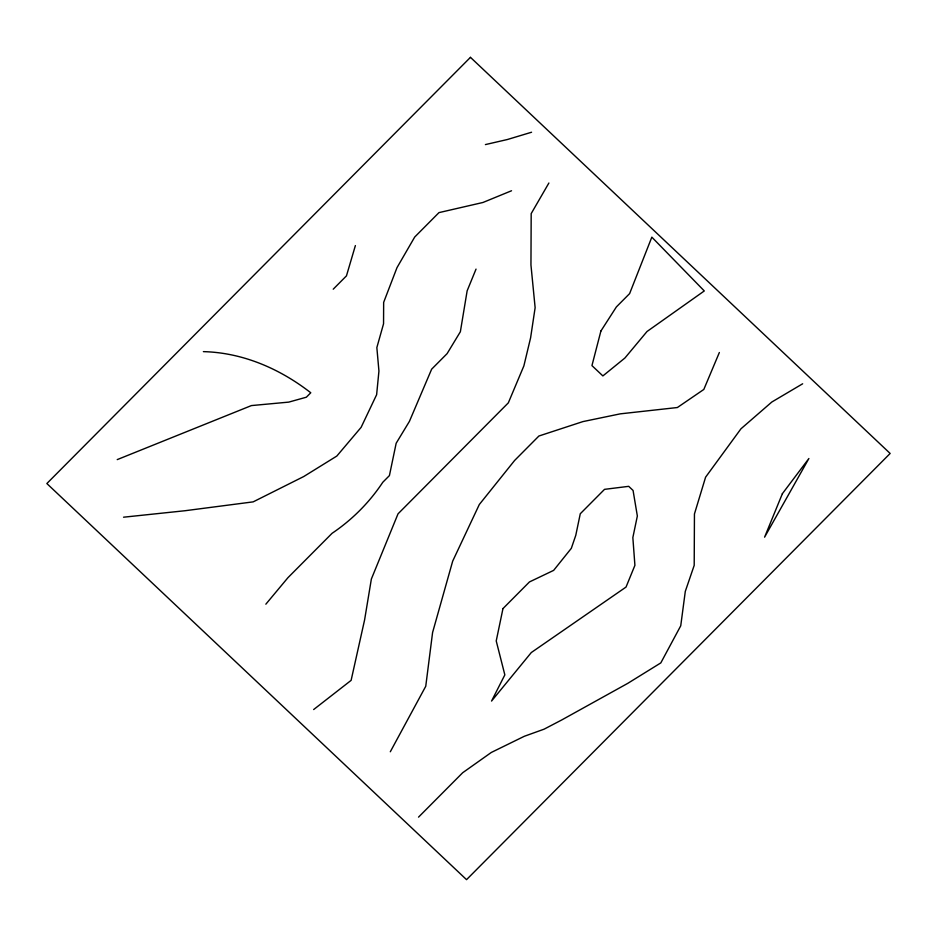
<?xml version="1.0" encoding="UTF-8"?>
<svg xmlns="http://www.w3.org/2000/svg" width="937" height="937" viewBox="0 0 937 937"><rect width="100%" height="100%" fill="white"/><g stroke="black" fill="none" stroke-linecap="round" stroke-linejoin="round"><path stroke-width="1.41" d="M355.381 245.576L346.456 275.865L333.221 289.193M476.031 269.106L467.141 290.833L460.36 331.757L447.09 353.647L431.641 369.178L409.434 421.357L396.164 443.248L389.417 475.598L382.8 482.262A178.03 169.702 -29.6 0 1 332.061 533.317L287.928 577.707L265.85 604.189M719.358 352.499L703.816 389.452L677.381 407.525L620.259 413.849L582.896 421.603L538.916 436.01L514.647 460.43L479.311 504.516L452.688 561.134L432.589 632.498L425.749 686.271L390.307 751.767M548.895 183.008L531.185 213.613L530.951 265.007L535.132 307.687L530.6 337.824L523.877 365.898L508.334 402.851L398.026 513.839L371.368 579.019L364.587 619.943L351.117 680.367L313.661 709.543M418.534 817.134L462.667 772.744L491.304 752.458L524.322 736.283L544.116 729.162L561.72 719.967L627.767 683.354L660.808 662.904L680.742 625.799L685.298 591.376L694.2 565.362L694.446 513.968L705.596 477.179L740.956 428.806L771.819 402.02L802.658 383.783M511.532 190.761L482.942 202.486L438.973 212.617L414.704 237.038L396.995 267.642L383.655 302.382L383.549 323.792L376.85 347.58L378.935 371.064L376.627 394.7L361.108 427.366L336.816 456.061L303.787 476.511L253.166 501.869L185.057 510.724L123.543 517.201M117.23 459.61L251.421 405.58L288.76 402.114L306.352 397.206L310.768 392.767C279.94 368.768 242.8 352.605 203.376 351.633M531.572 132.234L507.385 139.519L485.401 144.591M502.97 608.582L496.223 640.943L504.844 674.886L491.55 701.063L531.302 652.539L626.033 587.066L634.911 565.339L632.85 537.58L637.347 516.006L633.072 490.461L628.704 486.338L604.541 489.348L580.272 513.757L575.775 535.332L571.324 548.332L553.65 570.375L529.44 581.947L502.97 608.582M600.898 331.03L591.95 365.606L602.878 375.924L624.92 358.004L646.998 331.522L704.284 290.95L651.836 237.143L629.617 293.609L616.382 306.926L600.898 331.03M782.372 493.705L764.592 537.159L808.889 458.509L782.372 493.705M470.456 57.344L46.85 483.539L466.544 879.656L890.15 453.461L470.456 57.344"/></g></svg>
